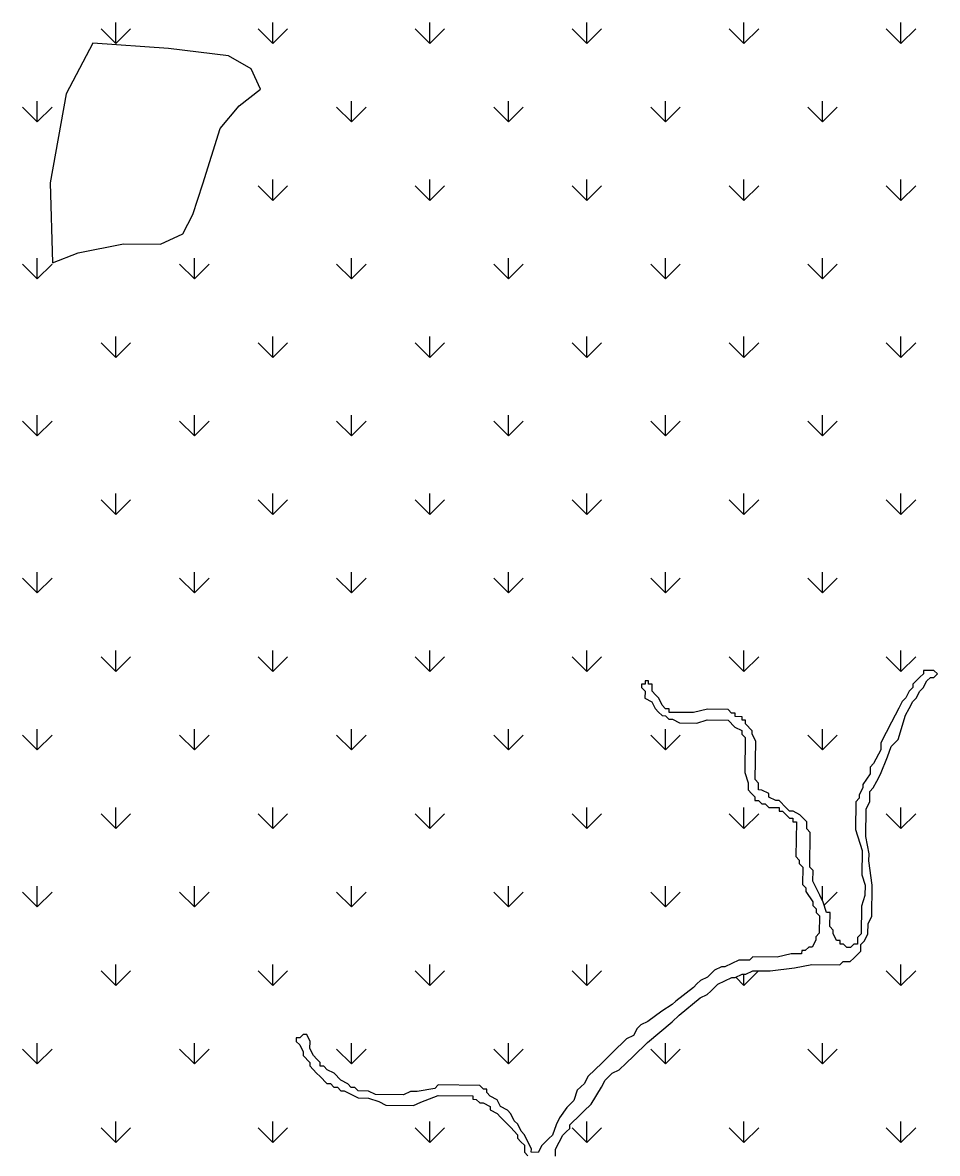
# Model space of a CAD drawing. Header units: metres. Extents: x 266558 to 272991, y 2129469 to 2134388.
# Drawn here: x 270828 to 271874, y 2130733 to 2132026 of the extents above; entities that cross this region are included whole.
import ezdxf

# ---------------------------------------------------------------- set-up
doc = ezdxf.new("R2010")
doc.units = ezdxf.units.M
doc.layers.add('MANGROOVES', color=112, linetype='Continuous')

msp = doc.modelspace()

# ---------------------------------------------------------------- linework, layer by layer
at = {"layer": 'MANGROOVES', "linetype": 'Continuous'}
for p, q in [((270934.3, 2132002.6), (270917.5, 2132019.4)), ((270934.3, 2132002.6), (270934.3, 2132026.4)), ((270934.3, 2132002.6), (270951.2, 2132019.4)), ((271113.9, 2132002.6), (271097.1, 2132019.4)), ((271113.9, 2132002.6), (271113.9, 2132026.4)), ((271113.9, 2132002.6), (271130.8, 2132019.4)), ((271293.5, 2132002.6), (271276.7, 2132019.4)), ((271293.5, 2132002.6), (271293.5, 2132026.4)), ((271293.5, 2132002.6), (271310.4, 2132019.4)), ((271473.1, 2132002.6), (271456.3, 2132019.4)), ((271473.1, 2132002.6), (271473.1, 2132026.4)), ((271473.1, 2132002.6), (271490, 2132019.4)), ((271652.7, 2132002.6), (271635.9, 2132019.4)), ((271652.7, 2132002.6), (271652.7, 2132026.4)), ((271652.7, 2132002.6), (271669.6, 2132019.4)), ((271832.4, 2132002.6), (271815.5, 2132019.4)), ((271832.4, 2132002.6), (271832.4, 2132026.4)), ((271832.4, 2132002.6), (271849.2, 2132019.4)), ((270844.5, 2131912.8), (270827.7, 2131929.6)), ((270844.5, 2131912.8), (270844.5, 2131936.6)), ((270844.5, 2131912.8), (270861.4, 2131929.6)), ((271203.7, 2131912.8), (271186.9, 2131929.6)), ((271203.7, 2131912.8), (271203.7, 2131936.6)), ((271203.7, 2131912.8), (271220.6, 2131929.6)), ((271383.3, 2131912.8), (271366.5, 2131929.6)), ((271383.3, 2131912.8), (271383.3, 2131936.6)), ((271383.3, 2131912.8), (271400.2, 2131929.6)), ((271562.9, 2131912.8), (271546.1, 2131929.6)), ((271562.9, 2131912.8), (271562.9, 2131936.6)), ((271562.9, 2131912.8), (271579.8, 2131929.6)), ((271742.6, 2131912.8), (271725.7, 2131929.6)), ((271742.6, 2131912.8), (271742.6, 2131936.6)), ((271742.6, 2131912.8), (271759.4, 2131929.6)), ((271113.9, 2131823), (271113.9, 2131846.8)), ((271293.5, 2131823), (271293.5, 2131846.8)), ((271473.1, 2131823), (271473.1, 2131846.8)), ((271652.7, 2131823), (271652.7, 2131846.8)), ((271832.4, 2131823), (271832.4, 2131846.8)), ((271113.9, 2131823), (271097.1, 2131839.8)), ((271113.9, 2131823), (271130.8, 2131839.8)), ((271293.5, 2131823), (271276.7, 2131839.8)), ((271293.5, 2131823), (271310.4, 2131839.8)), ((271473.1, 2131823), (271456.3, 2131839.8)), ((271473.1, 2131823), (271490, 2131839.8)), ((271652.7, 2131823), (271635.9, 2131839.8)), ((271652.7, 2131823), (271669.6, 2131839.8)), ((271832.4, 2131823), (271815.5, 2131839.8)), ((271832.4, 2131823), (271849.2, 2131839.8)), ((270844.5, 2131733.2), (270844.5, 2131757)), ((271024.1, 2131733.2), (271024.1, 2131757)), ((271203.7, 2131733.2), (271203.7, 2131757)), ((271383.3, 2131733.2), (271383.3, 2131757)), ((271562.9, 2131733.2), (271562.9, 2131757)), ((271742.6, 2131733.2), (271742.6, 2131757)), ((270844.5, 2131733.2), (270827.7, 2131750)), ((270844.5, 2131733.2), (270861.4, 2131750)), ((271024.1, 2131733.2), (271007.3, 2131750)), ((271024.1, 2131733.2), (271041, 2131750)), ((271203.7, 2131733.2), (271186.9, 2131750)), ((271203.7, 2131733.2), (271220.6, 2131750)), ((271383.3, 2131733.2), (271366.5, 2131750)), ((271383.3, 2131733.2), (271400.2, 2131750)), ((271562.9, 2131733.2), (271546.1, 2131750)), ((271562.9, 2131733.2), (271579.8, 2131750)), ((271742.6, 2131733.2), (271725.7, 2131750)), ((271742.6, 2131733.2), (271759.4, 2131750)), ((270934.3, 2131643.4), (270934.3, 2131667.2)), ((271113.9, 2131643.4), (271113.9, 2131667.2)), ((271293.5, 2131643.4), (271293.5, 2131667.2)), ((271473.1, 2131643.4), (271473.1, 2131667.2)), ((271652.7, 2131643.4), (271652.7, 2131667.2)), ((271832.4, 2131643.4), (271832.4, 2131667.2)), ((270934.3, 2131643.4), (270917.5, 2131660.2)), ((270934.3, 2131643.4), (270951.2, 2131660.2)), ((271113.9, 2131643.4), (271097.1, 2131660.2)), ((271113.9, 2131643.4), (271130.8, 2131660.2)), ((271293.5, 2131643.4), (271276.7, 2131660.2)), ((271293.5, 2131643.4), (271310.4, 2131660.2)), ((271473.1, 2131643.4), (271456.3, 2131660.2)), ((271473.1, 2131643.4), (271490, 2131660.2)), ((271652.7, 2131643.4), (271635.9, 2131660.2)), ((271652.7, 2131643.4), (271669.6, 2131660.2)), ((271832.4, 2131643.4), (271815.5, 2131660.2)), ((271832.4, 2131643.4), (271849.2, 2131660.2)), ((270844.5, 2131553.6), (270844.5, 2131577.4)), ((271024.1, 2131553.6), (271024.1, 2131577.4)), ((271203.7, 2131553.6), (271203.7, 2131577.4)), ((271383.3, 2131553.6), (271383.3, 2131577.4)), ((271562.9, 2131553.6), (271562.9, 2131577.4)), ((271742.6, 2131553.6), (271742.6, 2131577.4)), ((270844.5, 2131553.6), (270827.7, 2131570.4)), ((270844.5, 2131553.6), (270861.4, 2131570.4)), ((271024.1, 2131553.6), (271007.3, 2131570.4)), ((271024.1, 2131553.6), (271041, 2131570.4)), ((271203.7, 2131553.6), (271186.9, 2131570.4)), ((271203.7, 2131553.6), (271220.6, 2131570.4)), ((271383.3, 2131553.6), (271366.5, 2131570.4)), ((271383.3, 2131553.6), (271400.2, 2131570.4)), ((271562.9, 2131553.6), (271546.1, 2131570.4)), ((271562.9, 2131553.6), (271579.8, 2131570.4)), ((271742.6, 2131553.6), (271725.7, 2131570.4)), ((271742.6, 2131553.6), (271759.4, 2131570.4)), ((270934.3, 2131463.8), (270934.3, 2131487.6)), ((271113.9, 2131463.8), (271113.9, 2131487.6)), ((271293.5, 2131463.8), (271293.5, 2131487.6)), ((271473.1, 2131463.8), (271473.1, 2131487.6)), ((271652.7, 2131463.8), (271652.7, 2131487.6)), ((271832.4, 2131463.8), (271832.4, 2131487.6)), ((270934.3, 2131463.8), (270917.5, 2131480.6)), ((270934.3, 2131463.8), (270951.2, 2131480.6)), ((271113.9, 2131463.8), (271097.1, 2131480.6)), ((271113.9, 2131463.8), (271130.8, 2131480.6)), ((271293.5, 2131463.8), (271276.7, 2131480.6)), ((271293.5, 2131463.8), (271310.4, 2131480.6)), ((271473.1, 2131463.8), (271456.3, 2131480.6)), ((271473.1, 2131463.8), (271490, 2131480.6)), ((271652.7, 2131463.8), (271635.9, 2131480.6)), ((271652.7, 2131463.8), (271669.6, 2131480.6)), ((271832.4, 2131463.8), (271815.5, 2131480.6)), ((271832.4, 2131463.8), (271849.2, 2131480.6)), ((270844.5, 2131374), (270844.5, 2131397.8)), ((271024.1, 2131374), (271024.1, 2131397.8)), ((271203.7, 2131374), (271203.7, 2131397.8)), ((271383.3, 2131374), (271383.3, 2131397.8)), ((271562.9, 2131374), (271562.9, 2131397.8)), ((271742.6, 2131374), (271742.6, 2131397.8)), ((270844.5, 2131374), (270827.7, 2131390.8)), ((270844.5, 2131374), (270861.4, 2131390.8)), ((271024.1, 2131374), (271007.3, 2131390.8)), ((271024.1, 2131374), (271041, 2131390.8)), ((271203.7, 2131374), (271186.9, 2131390.8)), ((271203.7, 2131374), (271220.6, 2131390.8)), ((271383.3, 2131374), (271366.5, 2131390.8)), ((271383.3, 2131374), (271400.2, 2131390.8)), ((271562.9, 2131374), (271546.1, 2131390.8)), ((271562.9, 2131374), (271579.8, 2131390.8)), ((271742.6, 2131374), (271725.7, 2131390.8)), ((271742.6, 2131374), (271759.4, 2131390.8)), ((270934.3, 2131284.2), (270934.3, 2131308)), ((271113.9, 2131284.2), (271113.9, 2131308)), ((271293.5, 2131284.2), (271293.5, 2131308)), ((271473.1, 2131284.2), (271473.1, 2131308)), ((271652.7, 2131284.2), (271652.7, 2131308)), ((271832.4, 2131284.2), (271832.4, 2131308)), ((270934.3, 2131284.2), (270917.5, 2131301)), ((270934.3, 2131284.2), (270951.2, 2131301)), ((271113.9, 2131284.2), (271097.1, 2131301)), ((271113.9, 2131284.2), (271130.8, 2131301)), ((271293.5, 2131284.2), (271276.7, 2131301)), ((271293.5, 2131284.2), (271310.4, 2131301)), ((271473.1, 2131284.2), (271456.3, 2131301)), ((271473.1, 2131284.2), (271490, 2131301)), ((271652.7, 2131284.2), (271635.9, 2131301)), ((271652.7, 2131284.2), (271669.6, 2131301)), ((271832.4, 2131284.2), (271815.5, 2131301)), ((271832.4, 2131284.2), (271849.2, 2131301)), ((270844.5, 2131194.4), (270844.5, 2131218.2)), ((271024.1, 2131194.4), (271024.1, 2131218.2)), ((271203.7, 2131194.4), (271203.7, 2131218.2)), ((271383.3, 2131194.4), (271383.3, 2131218.2)), ((271562.9, 2131194.4), (271562.9, 2131218.2)), ((271742.6, 2131194.4), (271742.6, 2131218.2)), ((270844.5, 2131194.4), (270827.7, 2131211.2)), ((270844.5, 2131194.4), (270861.4, 2131211.2)), ((271024.1, 2131194.4), (271007.3, 2131211.2)), ((271024.1, 2131194.4), (271041, 2131211.2)), ((271203.7, 2131194.4), (271186.9, 2131211.2)), ((271203.7, 2131194.4), (271220.6, 2131211.2)), ((271383.3, 2131194.4), (271366.5, 2131211.2)), ((271383.3, 2131194.4), (271400.2, 2131211.2)), ((271562.9, 2131194.4), (271546.1, 2131211.2)), ((271562.9, 2131194.4), (271579.8, 2131211.2)), ((271742.6, 2131194.4), (271725.7, 2131211.2)), ((271742.6, 2131194.4), (271759.4, 2131211.2)), ((270934.3, 2131104.6), (270934.3, 2131128.4)), ((271113.9, 2131104.6), (271113.9, 2131128.4)), ((271293.5, 2131104.6), (271293.5, 2131128.4)), ((271473.1, 2131104.6), (271473.1, 2131128.4)), ((271652.7, 2131104.6), (271652.7, 2131128.4)), ((271832.4, 2131104.6), (271832.4, 2131128.4)), ((270934.3, 2131104.6), (270917.5, 2131121.4)), ((270934.3, 2131104.6), (270951.2, 2131121.4)), ((271113.9, 2131104.6), (271097.1, 2131121.4)), ((271113.9, 2131104.6), (271130.8, 2131121.4)), ((271293.5, 2131104.6), (271276.7, 2131121.4)), ((271293.5, 2131104.6), (271310.4, 2131121.4)), ((271473.1, 2131104.6), (271456.3, 2131121.4)), ((271473.1, 2131104.6), (271490, 2131121.4)), ((271652.7, 2131104.6), (271635.9, 2131121.4)), ((271652.7, 2131104.6), (271669.6, 2131121.4)), ((271832.4, 2131104.6), (271815.5, 2131121.4)), ((271832.4, 2131104.6), (271849.2, 2131121.4)), ((270844.5, 2131014.8), (270827.7, 2131031.6)), ((270844.5, 2131014.8), (270844.5, 2131038.6)), ((270844.5, 2131014.8), (270861.4, 2131031.6)), ((271024.1, 2131014.8), (271007.3, 2131031.6)), ((271024.1, 2131014.8), (271024.1, 2131038.6)), ((271024.1, 2131014.8), (271041, 2131031.6)), ((271203.7, 2131014.8), (271186.9, 2131031.6)), ((271203.7, 2131014.8), (271203.7, 2131038.6)), ((271203.7, 2131014.8), (271220.6, 2131031.6)), ((271383.3, 2131014.8), (271366.5, 2131031.6)), ((271383.3, 2131014.8), (271383.3, 2131038.6)), ((271383.3, 2131014.8), (271400.2, 2131031.6)), ((271562.9, 2131014.8), (271546.1, 2131031.6)), ((271562.9, 2131014.8), (271562.9, 2131038.6)), ((271562.9, 2131014.8), (271579.8, 2131031.6)), ((271742.6, 2131022), (271742.6, 2131038.6)), ((271744.5, 2131016.7), (271759.4, 2131031.6)), ((270934.3, 2130925), (270917.5, 2130941.8)), ((270934.3, 2130925), (270934.3, 2130948.8)), ((270934.3, 2130925), (270951.2, 2130941.8)), ((271113.9, 2130925), (271097.1, 2130941.8)), ((271113.9, 2130925), (271113.9, 2130948.8)), ((271113.9, 2130925), (271130.8, 2130941.8)), ((271293.5, 2130925), (271276.7, 2130941.8)), ((271293.5, 2130925), (271293.5, 2130948.8)), ((271293.5, 2130925), (271310.4, 2130941.8)), ((271473.1, 2130925), (271456.3, 2130941.8)), ((271473.1, 2130925), (271473.1, 2130948.8)), ((271473.1, 2130925), (271490, 2130941.8)), ((271652.7, 2130925), (271669.5, 2130941.7)), ((271832.4, 2130925), (271815.5, 2130941.8)), ((271832.4, 2130925), (271832.4, 2130948.8)), ((271832.4, 2130925), (271849.2, 2130941.8)), ((271652.7, 2130925), (271643.4, 2130934.3)), ((271652.7, 2130925), (271652.7, 2130937.9)), ((270844.5, 2130835.2), (270827.7, 2130852)), ((270844.5, 2130835.2), (270844.5, 2130859)), ((270844.5, 2130835.2), (270861.4, 2130852)), ((271024.1, 2130835.2), (271007.3, 2130852)), ((271024.1, 2130835.2), (271024.1, 2130859)), ((271024.1, 2130835.2), (271041, 2130852)), ((271203.7, 2130835.2), (271186.9, 2130852)), ((271203.7, 2130835.2), (271203.7, 2130859)), ((271203.7, 2130835.2), (271220.6, 2130852)), ((271383.3, 2130835.2), (271366.5, 2130852)), ((271383.3, 2130835.2), (271383.3, 2130859)), ((271383.3, 2130835.2), (271400.2, 2130852)), ((271562.9, 2130835.2), (271546.1, 2130852)), ((271562.9, 2130835.2), (271562.9, 2130859)), ((271562.9, 2130835.2), (271579.8, 2130852)), ((271742.6, 2130835.2), (271725.7, 2130852)), ((271742.6, 2130835.2), (271742.6, 2130859)), ((271742.6, 2130835.2), (271759.4, 2130852)), ((270934.3, 2130745.4), (270917.5, 2130762.2)), ((270934.3, 2130745.4), (270934.3, 2130769.2)), ((270934.3, 2130745.4), (270951.2, 2130762.2)), ((271113.9, 2130745.4), (271097.1, 2130762.2)), ((271113.9, 2130745.4), (271113.9, 2130769.2)), ((271113.9, 2130745.4), (271130.8, 2130762.2)), ((271293.5, 2130745.4), (271276.7, 2130762.2)), ((271293.5, 2130745.4), (271293.5, 2130769.2)), ((271293.5, 2130745.4), (271310.4, 2130762.2)), ((271473.1, 2130745.4), (271456.3, 2130762.2)), ((271473.1, 2130745.4), (271473.1, 2130769.2)), ((271473.1, 2130745.4), (271490, 2130762.2)), ((271652.7, 2130745.4), (271635.9, 2130762.2)), ((271652.7, 2130745.4), (271652.7, 2130769.2)), ((271652.7, 2130745.4), (271669.6, 2130762.2)), ((271832.4, 2130745.4), (271815.5, 2130762.2)), ((271832.4, 2130745.4), (271832.4, 2130769.2)), ((271832.4, 2130745.4), (271849.2, 2130762.2))]:
    msp.add_line(p, q, dxfattribs=at)
at = {"layer": 'MANGROOVES'}
for p, q in [((270908.1, 2132003, 3), (270877.6, 2131944.8, 3)), ((270994.4, 2131996.8, 3), (270908.1, 2132003, 3)), ((271063, 2131988.4, 3), (270994.4, 2131996.8, 3)), ((271089, 2131973.4, 3), (271063, 2131988.4, 3)), ((271099.8, 2131950.1, 3), (271089, 2131973.4, 3)), ((271075.3, 2131931.2, 3), (271099.8, 2131950.1, 3)), ((270877.6, 2131944.8, 3), (270859.1, 2131843.2, 3)), ((271053.8, 2131905.3, 3), (271075.3, 2131931.2, 3)), ((271033.8, 2131841.9, 3), (271053.8, 2131905.3, 3)), ((270859.1, 2131843.2, 3), (270862, 2131751.8, 3)), ((271022.3, 2131806.8, 3), (271033.8, 2131841.9, 3)), ((271010.9, 2131784.7, 3), (271022.3, 2131806.8, 3)), ((270985.5, 2131772.9, 3), (271010.9, 2131784.7, 3)), ((270891.4, 2131763, 3), (270943.1, 2131773.5, 3)), ((270943.1, 2131773.5, 3), (270985.5, 2131772.9, 3)), ((270862, 2131751.8, 3), (270891.4, 2131763, 3)), ((271854.1, 2131277.5, 3), (271846, 2131269.7, 3)), ((271858.1, 2131281.5, 3), (271854.1, 2131277.5, 3)), ((271858.2, 2131285.4, 3), (271858.1, 2131281.5, 3)), ((271870.1, 2131285.3, 3), (271858.2, 2131285.4, 3)), ((271862, 2131273.4, 3), (271866, 2131277.4, 3)), ((271866, 2131277.4, 3), (271870, 2131277.3, 3)), ((271870, 2131277.3, 3), (271874, 2131281.3, 3)), ((271874, 2131281.3, 3), (271870.1, 2131285.3, 3)), ((271539.7, 2131269.6, 3), (271535.7, 2131269.7, 3)), ((271535.7, 2131269.7, 3), (271535.7, 2131265.7, 3)), ((271535.7, 2131265.7, 3), (271539.6, 2131261.7, 3)), ((271543.7, 2131273.5, 3), (271539.7, 2131273.6, 3)), ((271539.7, 2131273.6, 3), (271539.7, 2131269.6, 3)), ((271543.7, 2131269.6, 3), (271543.7, 2131273.5, 3)), ((271547.7, 2131269.5, 3), (271543.7, 2131269.6, 3)), ((271547.6, 2131261.6, 3), (271547.7, 2131269.5, 3)), ((271846, 2131265.7, 3), (271841.9, 2131261.8, 3)), ((271846, 2131269.7, 3), (271846, 2131265.7, 3)), ((271853.9, 2131261.6, 3), (271857.9, 2131265.5, 3)), ((271857.9, 2131265.5, 3), (271862, 2131273.4, 3)), ((271539.6, 2131261.7, 3), (271539.5, 2131253.7, 3)), ((271539.5, 2131253.7, 3), (271547.4, 2131249.6, 3)), ((271551.5, 2131257.5, 3), (271547.6, 2131261.6, 3)), ((271555.4, 2131253.5, 3), (271551.5, 2131257.5, 3)), ((271559.3, 2131245.5, 3), (271555.4, 2131253.5, 3)), ((271837.9, 2131253.9, 3), (271833.8, 2131249.9, 3)), ((271841.9, 2131261.8, 3), (271837.9, 2131253.9, 3)), ((271845.8, 2131249.8, 3), (271849.8, 2131253.7, 3)), ((271849.8, 2131253.7, 3), (271853.9, 2131261.6, 3)), ((271547.4, 2131249.6, 3), (271551.3, 2131241.6, 3)), ((271551.3, 2131241.6, 3), (271555.2, 2131237.6, 3)), ((271563.2, 2131241.5, 3), (271559.3, 2131245.5, 3)), ((271567.2, 2131241.4, 3), (271563.2, 2131241.5, 3)), ((271567.1, 2131237.4, 3), (271567.2, 2131241.4, 3)), ((271610.9, 2131240.9, 3), (271595, 2131237.1, 3)), ((271634.8, 2131240.5, 3), (271610.9, 2131240.9, 3)), ((271638.7, 2131236.5, 3), (271634.8, 2131240.5, 3)), ((271829.8, 2131242, 3), (271825.7, 2131234.1, 3)), ((271833.8, 2131249.9, 3), (271829.8, 2131242, 3)), ((271837.6, 2131234, 3), (271841.7, 2131241.9, 3)), ((271841.7, 2131241.9, 3), (271845.8, 2131249.8, 3)), ((271555.2, 2131237.6, 3), (271559.1, 2131233.6, 3)), ((271559.1, 2131233.6, 3), (271563.1, 2131233.5, 3)), ((271563.1, 2131233.5, 3), (271567, 2131229.5, 3)), ((271567, 2131229.5, 3), (271571, 2131229.4, 3)), ((271595, 2131237.1, 3), (271567.1, 2131237.4, 3)), ((271571, 2131229.4, 3), (271578.9, 2131225.3, 3)), ((271598.8, 2131225.1, 3), (271610.8, 2131228.9, 3)), ((271610.8, 2131228.9, 3), (271634.7, 2131228.6, 3)), ((271634.7, 2131228.6, 3), (271642.5, 2131220.6, 3)), ((271642.7, 2131236.5, 3), (271638.7, 2131236.5, 3)), ((271642.7, 2131232.5, 3), (271642.7, 2131236.5, 3)), ((271650.6, 2131232.4, 3), (271642.7, 2131232.5, 3)), ((271650.6, 2131228.4, 3), (271650.6, 2131232.4, 3)), ((271654.5, 2131228.4, 3), (271650.6, 2131228.4, 3)), ((271654.5, 2131224.4, 3), (271654.5, 2131228.4, 3)), ((271821.6, 2131226.2, 3), (271809.4, 2131202.5, 3)), ((271825.7, 2131234.1, 3), (271821.6, 2131226.2, 3)), ((271829.3, 2131206.2, 3), (271837.6, 2131234, 3)), ((271578.9, 2131225.3, 3), (271598.8, 2131225.1, 3)), ((271642.5, 2131220.6, 3), (271650.4, 2131216.5, 3)), ((271650.4, 2131216.5, 3), (271650.4, 2131212.5, 3)), ((271662.3, 2131216.3, 3), (271654.5, 2131224.4, 3)), ((271662.3, 2131212.3, 3), (271662.3, 2131216.3, 3)), ((271650.4, 2131212.5, 3), (271654.3, 2131208.5, 3)), ((271654.3, 2131208.5, 3), (271653.8, 2131168.7, 3)), ((271666.2, 2131204.3, 3), (271662.3, 2131212.3, 3)), ((271665.6, 2131160.6, 3), (271666.2, 2131204.3, 3)), ((271809.4, 2131202.5, 3), (271809.3, 2131194.5, 3)), ((271821.2, 2131198.4, 3), (271829.3, 2131206.2, 3)), ((271809.3, 2131194.5, 3), (271801.1, 2131178.7, 3)), ((271817.1, 2131186.5, 3), (271821.2, 2131198.4, 3)), ((271797.1, 2131174.8, 3), (271797, 2131166.9, 3)), ((271801.1, 2131178.7, 3), (271797.1, 2131174.8, 3)), ((271808.9, 2131166.7, 3), (271817.1, 2131186.5, 3)), ((271653.8, 2131168.7, 3), (271657.6, 2131156.7, 3)), ((271797, 2131166.9, 3), (271788.9, 2131155, 3)), ((271804.8, 2131158.8, 3), (271808.9, 2131166.7, 3)), ((271657.6, 2131156.7, 3), (271657.5, 2131148.7, 3)), ((271657.5, 2131148.7, 3), (271661.4, 2131144.7, 3)), ((271669.5, 2131156.5, 3), (271665.6, 2131160.6, 3)), ((271669.4, 2131148.6, 3), (271669.5, 2131156.5, 3)), ((271673.4, 2131148.5, 3), (271669.4, 2131148.6, 3)), ((271681.3, 2131144.5, 3), (271673.4, 2131148.5, 3)), ((271788.8, 2131151, 3), (271784.7, 2131143.1, 3)), ((271788.9, 2131155, 3), (271788.8, 2131151, 3)), ((271796.7, 2131147, 3), (271800.7, 2131150.9, 3)), ((271800.7, 2131150.9, 3), (271804.8, 2131158.8, 3)), ((271661.4, 2131144.7, 3), (271665.4, 2131140.7, 3)), ((271665.4, 2131140.7, 3), (271665.3, 2131136.7, 3)), ((271665.3, 2131136.7, 3), (271669.3, 2131136.7, 3)), ((271669.3, 2131136.7, 3), (271673.2, 2131132.6, 3)), ((271681.3, 2131140.5, 3), (271681.3, 2131144.5, 3)), ((271689.2, 2131136.4, 3), (271681.3, 2131140.5, 3)), ((271693.1, 2131136.4, 3), (271689.2, 2131136.4, 3)), ((271701, 2131128.3, 3), (271693.1, 2131136.4, 3)), ((271780.6, 2131135.2, 3), (271780.2, 2131103.4, 3)), ((271784.7, 2131139.2, 3), (271780.6, 2131135.2, 3)), ((271784.7, 2131143.1, 3), (271784.7, 2131139.2, 3)), ((271792.5, 2131127.1, 3), (271796.6, 2131135, 3)), ((271796.6, 2131135, 3), (271796.7, 2131147, 3)), ((271673.2, 2131132.6, 3), (271677.2, 2131132.6, 3)), ((271677.2, 2131132.6, 3), (271681.1, 2131128.5, 3)), ((271681.1, 2131128.5, 3), (271693, 2131128.4, 3)), ((271693, 2131128.4, 3), (271693, 2131124.4, 3)), ((271693, 2131124.4, 3), (271697, 2131124.4, 3)), ((271697, 2131124.4, 3), (271700.9, 2131120.3, 3)), ((271704.9, 2131124.3, 3), (271701, 2131128.3, 3)), ((271708.9, 2131124.2, 3), (271704.9, 2131124.3, 3)), ((271716.8, 2131120.1, 3), (271708.9, 2131124.2, 3)), ((271792.1, 2131095.3, 3), (271792.5, 2131127.1, 3)), ((271700.9, 2131120.3, 3), (271704.8, 2131116.3, 3)), ((271704.8, 2131116.3, 3), (271708.8, 2131116.3, 3)), ((271708.8, 2131116.3, 3), (271708.7, 2131112.3, 3)), ((271708.7, 2131112.3, 3), (271712.7, 2131112.2, 3)), ((271712.7, 2131112.2, 3), (271712.2, 2131072.4, 3)), ((271720.7, 2131116.1, 3), (271716.8, 2131120.1, 3)), ((271724.7, 2131112.1, 3), (271720.7, 2131116.1, 3)), ((271724.6, 2131104.1, 3), (271724.7, 2131112.1, 3)), ((271728.5, 2131100.1, 3), (271724.6, 2131104.1, 3)), ((271728, 2131060.3, 3), (271728.5, 2131100.1, 3)), ((271780.2, 2131103.4, 3), (271787.9, 2131079.4, 3)), ((271795.8, 2131075.4, 3), (271792.1, 2131095.3, 3)), ((271712.2, 2131072.4, 3), (271716.1, 2131068.4, 3)), ((271787.9, 2131079.4, 3), (271787.5, 2131051.6, 3)), ((271795.7, 2131067.4, 3), (271795.8, 2131075.4, 3)), ((271716.1, 2131068.4, 3), (271716.1, 2131064.4, 3)), ((271716.1, 2131064.4, 3), (271720, 2131060.4, 3)), ((271720, 2131060.4, 3), (271719.8, 2131040.5, 3)), ((271731.9, 2131056.3, 3), (271728, 2131060.3, 3)), ((271799.3, 2131039.5, 3), (271795.7, 2131067.4, 3)), ((271731.7, 2131044.3, 3), (271731.9, 2131056.3, 3)), ((271787.5, 2131051.6, 3), (271791.4, 2131039.6, 3)), ((271719.8, 2131040.5, 3), (271723.7, 2131036.5, 3)), ((271723.7, 2131036.5, 3), (271723.6, 2131032.5, 3)), ((271723.6, 2131032.5, 3), (271731.4, 2131020.5, 3)), ((271739.5, 2131028.3, 3), (271731.7, 2131044.3, 3)), ((271791.4, 2131039.6, 3), (271791.2, 2131027.7, 3)), ((271798.9, 2131003.7, 3), (271799.3, 2131039.5, 3)), ((271731.4, 2131020.5, 3), (271731.4, 2131016.5, 3)), ((271743.4, 2131020.3, 3), (271739.5, 2131028.3, 3)), ((271747.2, 2131008.3, 3), (271743.4, 2131020.3, 3)), ((271791.2, 2131027.7, 3), (271787.1, 2131015.8, 3)), ((271731.4, 2131016.5, 3), (271735.3, 2131012.5, 3)), ((271735.3, 2131012.5, 3), (271735.3, 2131008.5, 3)), ((271735.3, 2131008.5, 3), (271739.2, 2131004.5, 3)), ((271751.2, 2131008.3, 3), (271747.2, 2131008.3, 3)), ((271751, 2130992.4, 3), (271751.2, 2131008.3, 3)), ((271787.1, 2131015.8, 3), (271786.7, 2130984, 3)), ((271739.2, 2131004.5, 3), (271738.9, 2130984.6, 3)), ((271794.6, 2130983.9, 3), (271794.8, 2130995.8, 3)), ((271794.8, 2130995.8, 3), (271798.9, 2131003.7, 3)), ((271738.9, 2130984.6, 3), (271734.9, 2130980.6, 3)), ((271734.9, 2130980.6, 3), (271734.9, 2130976.7, 3)), ((271754.9, 2130988.3, 3), (271751, 2130992.4, 3)), ((271754.8, 2130984.4, 3), (271754.9, 2130988.3, 3)), ((271758.7, 2130976.4, 3), (271754.8, 2130984.4, 3)), ((271782.6, 2130980, 3), (271782.5, 2130972.1, 3)), ((271786.7, 2130984, 3), (271782.6, 2130980, 3)), ((271790.5, 2130976, 3), (271794.6, 2130983.9, 3)), ((271726.8, 2130968.8, 3), (271722.8, 2130964.9, 3)), ((271730.8, 2130968.8, 3), (271726.8, 2130968.8, 3)), ((271734.9, 2130976.7, 3), (271730.8, 2130968.8, 3)), ((271762.7, 2130976.3, 3), (271758.7, 2130976.4, 3)), ((271762.7, 2130972.3, 3), (271762.7, 2130976.3, 3)), ((271766.6, 2130972.3, 3), (271762.7, 2130972.3, 3)), ((271770.6, 2130968.2, 3), (271766.6, 2130972.3, 3)), ((271774.5, 2130968.2, 3), (271770.6, 2130968.2, 3)), ((271778.6, 2130972.1, 3), (271774.5, 2130968.2, 3)), ((271782.5, 2130972.1, 3), (271778.6, 2130972.1, 3)), ((271786.4, 2130964.1, 3), (271786.5, 2130972, 3)), ((271786.5, 2130972, 3), (271790.5, 2130976, 3)), ((271663, 2130957.7, 3), (271659, 2130953.8, 3)), ((271690.9, 2130957.3, 3), (271663, 2130957.7, 3)), ((271706.8, 2130961.1, 3), (271690.9, 2130957.3, 3)), ((271718.7, 2130961, 3), (271706.8, 2130961.1, 3)), ((271718.8, 2130964.9, 3), (271718.7, 2130961, 3)), ((271722.8, 2130964.9, 3), (271718.8, 2130964.9, 3)), ((271774.3, 2130952.3, 3), (271778.4, 2130956.2, 3)), ((271778.4, 2130956.2, 3), (271782.4, 2130960.1, 3)), ((271782.4, 2130960.1, 3), (271786.4, 2130964.1, 3)), ((271619.1, 2130942.3, 3), (271611, 2130934.5, 3)), ((271627.1, 2130946.2, 3), (271619.1, 2130942.3, 3)), ((271631, 2130946.2, 3), (271627.1, 2130946.2, 3)), ((271639, 2130950, 3), (271631, 2130946.2, 3)), ((271647, 2130953.9, 3), (271639, 2130950, 3)), ((271659, 2130953.8, 3), (271647, 2130953.9, 3)), ((271654.8, 2130937.9, 3), (271662.8, 2130941.8, 3)), ((271662.8, 2130941.8, 3), (271682.7, 2130941.5, 3)), ((271682.7, 2130941.5, 3), (271710.6, 2130945.1, 3)), ((271710.6, 2130945.1, 3), (271730.5, 2130948.9, 3)), ((271730.5, 2130948.9, 3), (271762.3, 2130948.5, 3)), ((271762.3, 2130948.5, 3), (271766.4, 2130952.4, 3)), ((271766.4, 2130952.4, 3), (271774.3, 2130952.3, 3)), ((271603, 2130930.6, 3), (271599, 2130926.7, 3)), ((271611, 2130934.5, 3), (271603, 2130930.6, 3)), ((271622.8, 2130926.4, 3), (271630.8, 2130930.2, 3)), ((271630.8, 2130930.2, 3), (271638.8, 2130934.1, 3)), ((271638.8, 2130934.1, 3), (271642.8, 2130934.1, 3)), ((271642.8, 2130934.1, 3), (271650.8, 2130938, 3)), ((271650.8, 2130938, 3), (271654.8, 2130937.9, 3)), ((271594.9, 2130922.8, 3), (271574.8, 2130907.1, 3)), ((271599, 2130926.7, 3), (271594.9, 2130922.8, 3)), ((271610.7, 2130914.6, 3), (271614.8, 2130918.5, 3)), ((271614.8, 2130918.5, 3), (271622.8, 2130926.4, 3)), ((271570.8, 2130903.2, 3), (271558.8, 2130895.4, 3)), ((271574.8, 2130907.1, 3), (271570.8, 2130903.2, 3)), ((271578.6, 2130891.1, 3), (271602.7, 2130910.7, 3)), ((271602.7, 2130910.7, 3), (271610.7, 2130914.6, 3)), ((271558.8, 2130895.4, 3), (271542.7, 2130883.6, 3)), ((271570.6, 2130883.3, 3), (271578.6, 2130891.1, 3)), ((271534.7, 2130879.8, 3), (271530.7, 2130875.8, 3)), ((271542.7, 2130883.6, 3), (271534.7, 2130879.8, 3)), ((271542.4, 2130859.8, 3), (271570.6, 2130883.3, 3)), ((271140.7, 2130864.9, 3), (271140.6, 2130860.9, 3)), ((271144.7, 2130864.9, 3), (271140.7, 2130864.9, 3)), ((271148.7, 2130868.8, 3), (271144.7, 2130864.9, 3)), ((271152.7, 2130868.7, 3), (271148.7, 2130868.8, 3)), ((271156.5, 2130860.7, 3), (271152.7, 2130868.7, 3)), ((271518.6, 2130864, 3), (271502.5, 2130848.3, 3)), ((271526.6, 2130867.9, 3), (271518.6, 2130864, 3)), ((271530.7, 2130875.8, 3), (271526.6, 2130867.9, 3)), ((271140.6, 2130860.9, 3), (271144.6, 2130856.9, 3)), ((271144.6, 2130856.9, 3), (271148.4, 2130848.9, 3)), ((271156.4, 2130852.8, 3), (271156.5, 2130860.7, 3)), ((271160.3, 2130844.8, 3), (271156.4, 2130852.8, 3)), ((271526.3, 2130844.1, 3), (271542.4, 2130859.8, 3)), ((271148.4, 2130848.9, 3), (271148.4, 2130844.9, 3)), ((271148.4, 2130844.9, 3), (271156.2, 2130836.9, 3)), ((271164.2, 2130840.7, 3), (271160.3, 2130844.8, 3)), ((271168.2, 2130836.7, 3), (271164.2, 2130840.7, 3)), ((271502.5, 2130848.3, 3), (271490.4, 2130836.6, 3)), ((271518.2, 2130836.2, 3), (271526.3, 2130844.1, 3)), ((271156.2, 2130836.9, 3), (271156.2, 2130832.9, 3)), ((271156.2, 2130832.9, 3), (271160.1, 2130828.8, 3)), ((271160.1, 2130828.8, 3), (271164, 2130824.8, 3)), ((271164, 2130824.8, 3), (271168, 2130820.8, 3)), ((271168.1, 2130832.7, 3), (271168.2, 2130836.7, 3)), ((271172.1, 2130832.7, 3), (271168.1, 2130832.7, 3)), ((271176, 2130828.6, 3), (271172.1, 2130832.7, 3)), ((271183.9, 2130824.6, 3), (271176, 2130828.6, 3)), ((271490.4, 2130836.6, 3), (271474.3, 2130820.8, 3)), ((271502.2, 2130824.5, 3), (271510.2, 2130828.3, 3)), ((271510.2, 2130828.3, 3), (271518.2, 2130836.2, 3)), ((271168, 2130820.8, 3), (271175.8, 2130812.7, 3)), ((271175.8, 2130812.7, 3), (271179.8, 2130812.7, 3)), ((271179.8, 2130812.7, 3), (271183.7, 2130808.7, 3)), ((271191.8, 2130816.5, 3), (271183.9, 2130824.6, 3)), ((271199.7, 2130812.4, 3), (271191.8, 2130816.5, 3)), ((271203.6, 2130808.4, 3), (271199.7, 2130812.4, 3)), ((271470.2, 2130812.9, 3), (271462.1, 2130805.1, 3)), ((271474.3, 2130820.8, 3), (271470.2, 2130812.9, 3)), ((271490, 2130808.7, 3), (271494.1, 2130816.6, 3)), ((271494.1, 2130816.6, 3), (271502.2, 2130824.5, 3)), ((271183.7, 2130808.7, 3), (271187.7, 2130808.6, 3)), ((271187.7, 2130808.6, 3), (271191.6, 2130804.6, 3)), ((271191.6, 2130804.6, 3), (271195.6, 2130804.5, 3)), ((271195.6, 2130804.5, 3), (271211.4, 2130796.4, 3)), ((271207.6, 2130808.3, 3), (271203.6, 2130808.4, 3)), ((271211.5, 2130804.3, 3), (271207.6, 2130808.3, 3)), ((271223.4, 2130804.2, 3), (271211.5, 2130804.3, 3)), ((271231.3, 2130800.1, 3), (271223.4, 2130804.2, 3)), ((271263.2, 2130799.7, 3), (271231.3, 2130800.1, 3)), ((271271.2, 2130803.6, 3), (271263.2, 2130799.7, 3)), ((271279.1, 2130803.5, 3), (271271.2, 2130803.6, 3)), ((271299.1, 2130807.2, 3), (271279.1, 2130803.5, 3)), ((271283, 2130791.5, 3), (271302.9, 2130799.2, 3)), ((271303.1, 2130811.1, 3), (271299.1, 2130807.2, 3)), ((271302.9, 2130799.2, 3), (271342.7, 2130798.7, 3)), ((271350.8, 2130810.5, 3), (271303.1, 2130811.1, 3)), ((271354.8, 2130806.5, 3), (271350.8, 2130810.5, 3)), ((271358.7, 2130806.4, 3), (271354.8, 2130806.5, 3)), ((271358.7, 2130802.4, 3), (271358.7, 2130806.4, 3)), ((271362.6, 2130798.4, 3), (271358.7, 2130802.4, 3)), ((271462.1, 2130805.1, 3), (271458, 2130793.2, 3)), ((271477.9, 2130789, 3), (271490, 2130808.7, 3)), ((271211.4, 2130796.4, 3), (271223.3, 2130796.2, 3)), ((271223.3, 2130796.2, 3), (271235.2, 2130792.1, 3)), ((271235.2, 2130792.1, 3), (271243.1, 2130788, 3)), ((271243.1, 2130788, 3), (271274.9, 2130787.6, 3)), ((271274.9, 2130787.6, 3), (271283, 2130791.5, 3)), ((271342.7, 2130798.7, 3), (271342.7, 2130794.7, 3)), ((271342.7, 2130794.7, 3), (271346.6, 2130794.6, 3)), ((271346.6, 2130794.6, 3), (271350.6, 2130790.6, 3)), ((271350.6, 2130790.6, 3), (271354.5, 2130790.5, 3)), ((271354.5, 2130790.5, 3), (271362.5, 2130786.5, 3)), ((271362.5, 2130786.5, 3), (271362.4, 2130782.5, 3)), ((271370.5, 2130794.3, 3), (271362.6, 2130798.4, 3)), ((271374.4, 2130786.3, 3), (271370.5, 2130794.3, 3)), ((271382.3, 2130782.2, 3), (271374.4, 2130786.3, 3)), ((271458, 2130793.2, 3), (271450, 2130785.3, 3)), ((271469.8, 2130781.1, 3), (271477.9, 2130789, 3)), ((271362.4, 2130782.5, 3), (271370.3, 2130778.4, 3)), ((271370.3, 2130778.4, 3), (271374.2, 2130774.4, 3)), ((271374.2, 2130774.4, 3), (271378.2, 2130770.4, 3)), ((271386.2, 2130778.2, 3), (271382.3, 2130782.2, 3)), ((271390.1, 2130770.2, 3), (271386.2, 2130778.2, 3)), ((271441.8, 2130773.5, 3), (271437.8, 2130765.6, 3)), ((271450, 2130785.3, 3), (271441.8, 2130773.5, 3)), ((271453.7, 2130765.4, 3), (271465.8, 2130777.2, 3)), ((271465.8, 2130777.2, 3), (271469.8, 2130781.1, 3)), ((271378.2, 2130770.4, 3), (271386, 2130762.3, 3)), ((271386, 2130762.3, 3), (271389.9, 2130758.3, 3)), ((271394, 2130766.2, 3), (271390.1, 2130770.2, 3)), ((271397.9, 2130758.2, 3), (271394, 2130766.2, 3)), ((271437.8, 2130765.6, 3), (271433.6, 2130753.7, 3)), ((271449.6, 2130757.5, 3), (271453.6, 2130761.4, 3)), ((271453.6, 2130761.4, 3), (271453.7, 2130765.4, 3)), ((271389.9, 2130758.3, 3), (271393.9, 2130754.2, 3)), ((271393.9, 2130754.2, 3), (271393.8, 2130750.3, 3)), ((271393.8, 2130750.3, 3), (271397.7, 2130746.2, 3)), ((271401.8, 2130754.1, 3), (271397.9, 2130758.2, 3)), ((271405.7, 2130746.1, 3), (271401.8, 2130754.1, 3)), ((271429.6, 2130749.8, 3), (271425.6, 2130745.9, 3)), ((271433.6, 2130753.7, 3), (271429.6, 2130749.8, 3)), ((271441.5, 2130745.7, 3), (271445.6, 2130753.6, 3)), ((271445.6, 2130753.6, 3), (271449.6, 2130757.5, 3)), ((271397.7, 2130746.2, 3), (271401.7, 2130742.2, 3)), ((271401.7, 2130742.2, 3), (271401.6, 2130734.2, 3)), ((271401.6, 2130734.2, 3), (271405.5, 2130730.2, 3)), ((271409.6, 2130738.1, 3), (271405.7, 2130746.1, 3)), ((271409.5, 2130734.1, 3), (271409.6, 2130738.1, 3)), ((271417.5, 2130734, 3), (271409.5, 2130734.1, 3)), ((271421.6, 2130741.9, 3), (271417.5, 2130734, 3)), ((271425.6, 2130745.9, 3), (271421.6, 2130741.9, 3)), ((271437.3, 2130729.8, 3), (271437.4, 2130737.8, 3)), ((271437.4, 2130737.8, 3), (271441.5, 2130745.7, 3))]:
    msp.add_line(p, q, dxfattribs=at)

doc.saveas('drawing.dxf')
